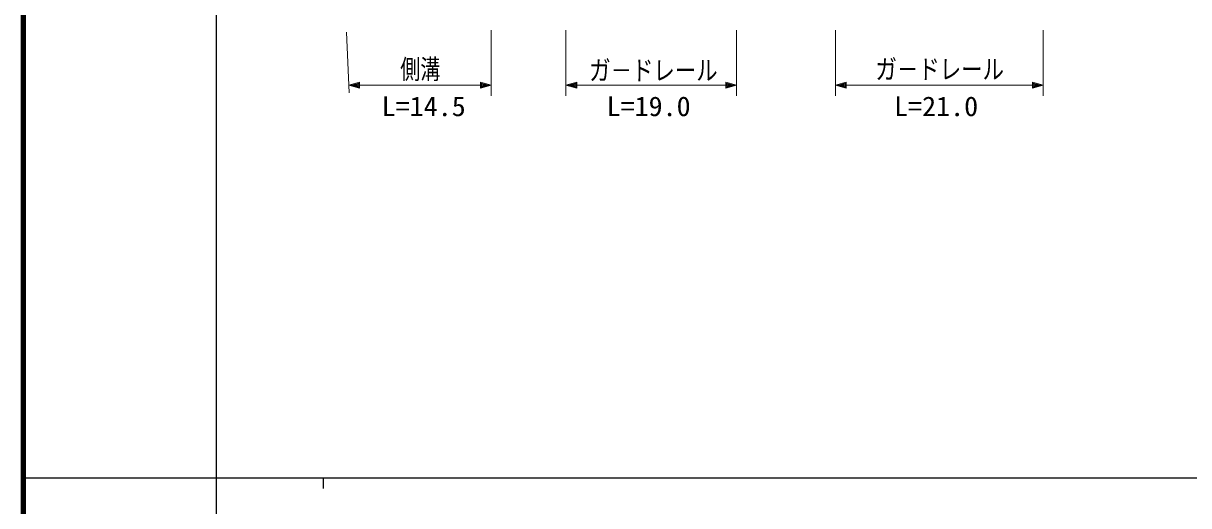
# Model space of a CAD drawing. Units: millimetres, scale not verified. Extents: x 40000 to 680000, y 20000 to 380000.
# Drawn here: x 40000 to 148861, y 202409 to 247420 of the extents above; entities that cross this region are included whole.
import ezdxf
from ezdxf.enums import TextEntityAlignment as Align

# ---------------------------------------------------------------- set-up
doc = ezdxf.new("R2010")
doc.units = ezdxf.units.MM
doc.header["$LTSCALE"] = 1000
for name, color, linetype, lineweight in [('M-STR-HTXT', 7, 'Continuous', 13), ('M-TTL', 2, 'Continuous', 140), ('M-TTL-BAND', 7, 'Continuous', 25)]:
    doc.layers.add(name, color=color, linetype=linetype, lineweight=lineweight)
doc.styles.add('ＭＳ ゴシック', font='')
doc.styles.get('ＭＳ ゴシック').set_extended_font_data('MS Gothic')

msp = doc.modelspace()

# ---------------------------------------------------------------- linework, layer by layer
at = {"layer": 'M-STR-HTXT'}
for p, q in [((70183, 246604), (70450, 240925)), ((83708, 240645), (83708, 246786)), ((90691, 246786), (90691, 240645)), ((106619, 240645), (106619, 246786)), ((115854, 246786), (115854, 240645)), ((135256, 240645), (135256, 246786)), ((70416, 241645), (71416, 241925)), ((70696, 241645), (71376, 241845)), ((70856, 241645), (71336, 241765)), ((71096, 241645), (71296, 241685)), ((71296, 241685), (71296, 241605)), ((71336, 241765), (71336, 241525)), ((71376, 241845), (71376, 241445)), ((71416, 241925), (71416, 241365)), ((82708, 241365), (82708, 241925)), ((82708, 241925), (83708, 241645)), ((82748, 241445), (82748, 241845)), ((82748, 241845), (83428, 241645)), ((82788, 241525), (82788, 241765)), ((82788, 241765), (83268, 241645)), ((82828, 241605), (82828, 241685)), ((82828, 241685), (83028, 241645)), ((90691, 241645), (91691, 241925)), ((90971, 241645), (91651, 241845)), ((91131, 241645), (91611, 241765)), ((91371, 241645), (91571, 241685)), ((91571, 241685), (91571, 241605)), ((91611, 241765), (91611, 241525)), ((91651, 241845), (91651, 241445)), ((91691, 241925), (91691, 241365)), ((105619, 241365), (105619, 241925)), ((105619, 241925), (106619, 241645)), ((105659, 241445), (105659, 241845)), ((105659, 241845), (106339, 241645)), ((105699, 241525), (105699, 241765)), ((105699, 241765), (106179, 241645)), ((105739, 241605), (105739, 241685)), ((105739, 241685), (105939, 241645)), ((115854, 241645), (116854, 241925)), ((116134, 241645), (116814, 241845)), ((116294, 241645), (116774, 241765)), ((116534, 241645), (116734, 241685)), ((116734, 241685), (116734, 241605)), ((116774, 241765), (116774, 241525)), ((116814, 241845), (116814, 241445)), ((116854, 241925), (116854, 241365)), ((134256, 241365), (134256, 241925)), ((134256, 241925), (135256, 241645)), ((134296, 241445), (134296, 241845)), ((134296, 241845), (134976, 241645)), ((134336, 241525), (134336, 241765)), ((134336, 241765), (134816, 241645)), ((134376, 241605), (134376, 241685)), ((134376, 241685), (134576, 241645)), ((71416, 241365), (70416, 241645)), ((70416, 241645), (83708, 241645)), ((71376, 241445), (70696, 241645)), ((71336, 241525), (70856, 241645)), ((71296, 241605), (71096, 241645)), ((83708, 241645), (82708, 241365)), ((83428, 241645), (82748, 241445)), ((83268, 241645), (82788, 241525)), ((83028, 241645), (82828, 241605)), ((91691, 241365), (90691, 241645)), ((90691, 241645), (106619, 241645)), ((91651, 241445), (90971, 241645)), ((91611, 241525), (91131, 241645)), ((91571, 241605), (91371, 241645)), ((106619, 241645), (105619, 241365)), ((106339, 241645), (105659, 241445)), ((106179, 241645), (105699, 241525)), ((105939, 241645), (105739, 241605)), ((116854, 241365), (115854, 241645)), ((115854, 241645), (135256, 241645)), ((116814, 241445), (116134, 241645)), ((116774, 241525), (116294, 241645)), ((116734, 241605), (116534, 241645)), ((135256, 241645), (134256, 241365)), ((134976, 241645), (134296, 241445)), ((134816, 241645), (134336, 241525)), ((134576, 241645), (134376, 241605))]:
    msp.add_line(p, q, dxfattribs=at)
at = {"layer": 'M-TTL'}
msp.add_line((40000, 380000), (40000, 20000), dxfattribs=at)
at = {"layer": 'M-TTL-BAND'}
for p, q in [((58000, 370000), (58000, 20000)), ((40000, 205000), (579000, 205000)), ((68000, 205000), (68000, 204000))]:
    msp.add_line(p, q, dxfattribs=at)

# ---------------------------------------------------------------- texts
at = {"layer": 'M-STR-HTXT', "style": 'ＭＳ ゴシック'}
for s, width, p in [('側溝', 0.75, (75205, 241675)), ('ガ－ドレール', 0.8, (92857, 241567)), ('ガ－ドレール', 0.8, (119606, 241675)), ('L=14.5', 1.05, (73473, 238210)), ('L=19.0', 1.05, (94482, 238210)), ('L=21.0', 1.05, (121339, 238210))]:
    msp.add_text(s, height=1833, dxfattribs=dict(at, width=width)).set_placement(p, align=Align.BOTTOM_LEFT)

doc.saveas('drawing.dxf')
